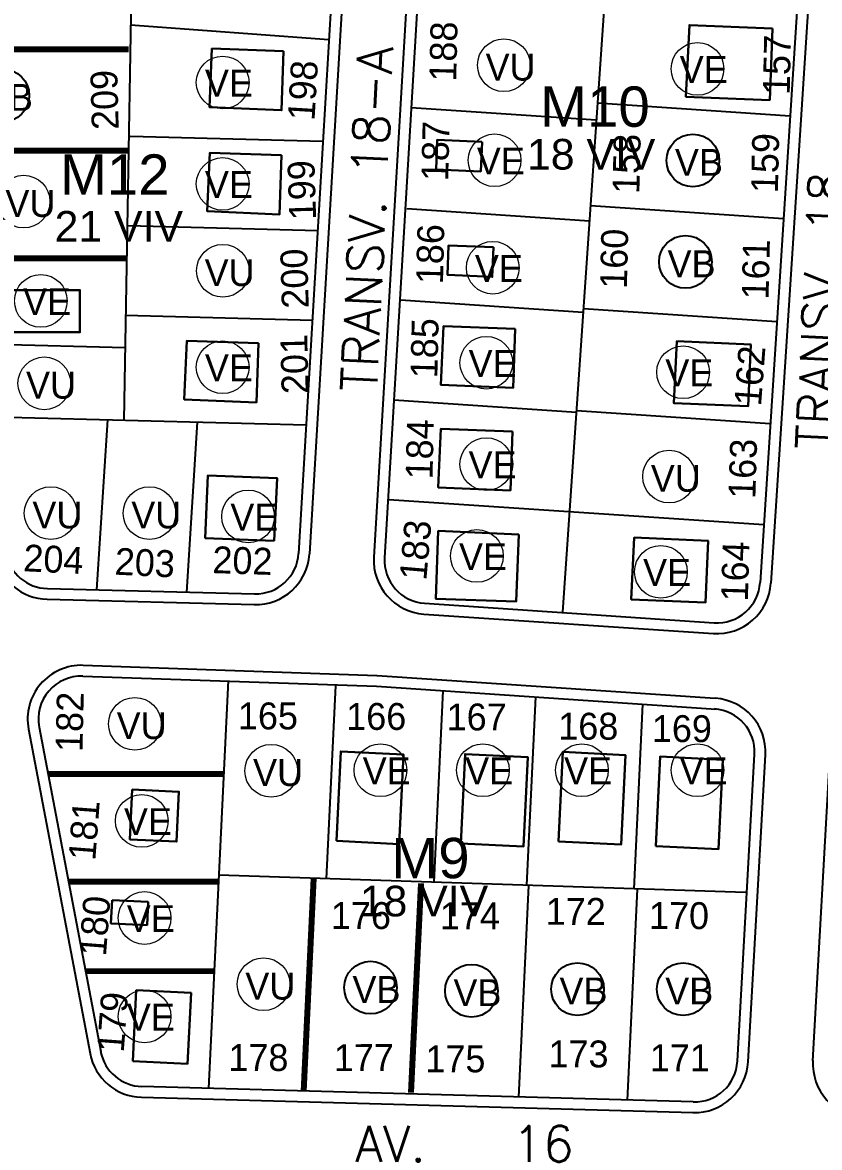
# Model space of a CAD drawing. Extents: x 472704 to 474638, y 1059265 to 1060325.
# Drawn here: x 473863.2 to 473952.1, y 1059509.7 to 1059635.2 of the extents above; entities that cross this region are included whole.
import ezdxf

# ---------------------------------------------------------------- set-up
doc = ezdxf.new("R2010")
doc.units = 0
doc.header["$LTSCALE"] = 0.4
doc.header["$MEASUREMENT"] = 0
for name, color, linetype in [('A-VIA-N', 7, 'CONTINUOUS'), ('BIFAMILIARES', 6, 'CONTINUOUS'), ('MANZANAS', 5, 'CONTINUOUS'), ('NumeroPropu', 6, 'CONTINUOUS'), ('PARCELASPEOPUESTAS', 3, 'CONTINUOUS'), ('PRIVADO', 3, 'CONTINUOUS'), ('TipoVivienda', 7, 'CONTINUOUS'), ('UNIFAMILIAR', 5, 'CONTINUOUS')]:
    doc.layers.add(name, color=color, linetype=linetype)
doc.layers.add('CALLES', color=140, linetype='CONTINUOUS', lineweight=40)
doc.layers.add('CASA', color=31, linetype='CONTINUOUS', lineweight=30)
doc.styles.add('ARIAL', font='arial.ttf')
doc.styles.add('Numeros Parcelas', font='', dxfattribs={"height": 3})
doc.styles.get("Standard").update_dxf_attribs({"font": 'romans.shx'})
doc.styles.add('TipoVivienda', font='', dxfattribs={"height": 3})
doc.styles.get('Numeros Parcelas').set_extended_font_data('AvantGarde Bk BT')
doc.styles.get('TipoVivienda').set_extended_font_data('AvantGarde Bk BT')

msp = doc.modelspace()

# ---------------------------------------------------------------- linework, layer by layer
at = {"layer": 'A-VIA-N'}
for p, q in [((473900.15, 1059659.49), (473895.21, 1059575.9)), ((473907.33, 1059658.97), (473902.4, 1059575.54)), ((473952.07, 1059656.14), (473946.68, 1059572.63)), ((473865.96, 1059570.85), (473889.07, 1059570.25)), ((473907.99, 1059569.2), (473940.29, 1059567.03)), ((473869.99, 1059563.48), (473902.72, 1059562.34)), ((473902.76, 1059562.34), (473940.48, 1059559.8)), ((473863.89, 1059556.36), (473870.76, 1059520.16)), ((473944.15, 1059519.24), (473946.07, 1059553.48)), ((473951.37, 1059519.37), (473953.34, 1059554.45)), ((473938, 1059513.57), (473876.48, 1059515.28))]:
    msp.add_line(p, q, dxfattribs=at)
for centre, start, end in [((473889.22, 1059576.25), 268.5296, 356.6218), ((473866.11, 1059576.84), 190.7419, 268.5296), ((473908.39, 1059575.19), 176.6218, 266.1543), ((473940.69, 1059573.02), 266.1543, 356.3063), ((473869.78, 1059557.48), 88.0084, 190.7419), ((473940.08, 1059553.82), 356.7944, 86.1543), ((473876.65, 1059521.28), 190.7419, 268.41), ((473938.16, 1059519.57), 268.41, 356.7944), ((473957.36, 1059519.04), 176.7944, 268.41)]:
    msp.add_arc(centre, 6, start, end, dxfattribs=at)
at = {"layer": 'BIFAMILIARES', "linetype": 'Continuous'}
for centre in [(473861.03, 1059627.05), (473937.99, 1059619.8), (473937.16, 1059608.49), (473902.03, 1059527.52), (473913.29, 1059527.17), (473925.12, 1059527.35), (473936.91, 1059527.35)]:
    msp.add_circle(centre, 2.94, dxfattribs=at)
at = {"layer": 'CASA'}
msp.add_line((473875.53, 1059519.31), (473881.63, 1059519.02), dxfattribs=at)
for points in [[(473946.88, 1059634.52), (473946.55, 1059626.53), (473937.21, 1059626.92), (473937.59, 1059634.91)], [(473861.66, 1059605.34), (473869.62, 1059605.34), (473869.62, 1059600.64), (473861.66, 1059600.64)], [(473898.23, 1059543.88), (473905.22, 1059543.54), (473905.7, 1059553.53), (473898.71, 1059553.87)], [(473912.1, 1059543.59), (473919.09, 1059543.26), (473919.57, 1059553.24), (473912.58, 1059553.58)], [(473922.99, 1059543.82), (473929.98, 1059543.48), (473930.46, 1059553.47), (473923.47, 1059553.81)], [(473933.84, 1059543.3), (473940.84, 1059542.96), (473941.31, 1059552.95), (473934.32, 1059553.29)], [(473875.45, 1059549.63), (473880.67, 1059549.38), (473880.4, 1059543.81), (473875.19, 1059544.06)], [(473873.2, 1059537.28), (473877.23, 1059537.08), (473877.11, 1059534.5), (473873.08, 1059534.69)]]:
    msp.add_lwpolyline(points, close=True, dxfattribs=at)
for points in [[(473892.34, 1059632.01), (473884.34, 1059632.28), (473884.07, 1059625.75), (473892.11, 1059625.41), (473892.34, 1059632.01)], [(473914.44, 1059621.88), (473909.45, 1059622.09), (473909.34, 1059618.79), (473914.33, 1059618.58), (473914.47, 1059621.88)], [(473892.1, 1059620.39), (473884.11, 1059620.66), (473883.83, 1059614.13), (473891.88, 1059613.79), (473892.1, 1059620.39)], [(473915.73, 1059610.12), (473910.73, 1059610.33), (473910.62, 1059607.04), (473915.61, 1059606.82), (473915.75, 1059610.12)], [(473918.17, 1059601.03), (473910.17, 1059601.3), (473909.89, 1059594.77), (473917.94, 1059594.43), (473918.17, 1059601.03)], [(473889.53, 1059599.41), (473881.54, 1059599.68), (473881.26, 1059593.15), (473889.31, 1059592.81), (473889.53, 1059599.41)], [(473944.48, 1059599.28), (473936.19, 1059599.63), (473935.86, 1059592.73), (473944.15, 1059592.38), (473944.44, 1059599.28)], [(473917.86, 1059589.58), (473909.87, 1059589.85), (473909.59, 1059583.33), (473917.64, 1059582.99), (473917.86, 1059589.58)], [(473891.29, 1059577.35), (473891.63, 1059584.34), (473883.89, 1059584.67), (473883.6, 1059577.67), (473891.29, 1059577.35)], [(473918.58, 1059578.09), (473918.26, 1059570.59), (473909.33, 1059570.89), (473909.59, 1059578.47), (473918.58, 1059578.09)], [(473939.74, 1059577.38), (473931.44, 1059577.73), (473931.11, 1059570.84), (473939.41, 1059570.49), (473939.7, 1059577.38)], [(473881.63, 1059518.98), (473882.01, 1059526.94), (473875.91, 1059527.23), (473875.53, 1059519.31)]]:
    msp.add_lwpolyline(points, dxfattribs=at)
at = {"layer": 'PARCELASPEOPUESTAS'}
for p, q in [((473923.47, 1059569.4), (473929.87, 1059662.37)), ((473898.95, 1059659.56), (473894.01, 1059575.97)), ((473908.53, 1059658.9), (473903.6, 1059575.47)), ((473950.87, 1059656.21), (473945.48, 1059572.71)), ((473875.44, 1059644.89), (473874.53, 1059590.83)), ((473897.4, 1059633.27), (473875.27, 1059634.88)), ((473927.33, 1059626.23), (473948.84, 1059624.79)), ((473906.57, 1059625.73), (473927.2, 1059624.34)), ((473875.24, 1059622.52), (473896.73, 1059621.97)), ((473906.08, 1059614.43), (473926.44, 1059613.06)), ((473926.56, 1059614.76), (473948.1, 1059613.31)), ((473874.98, 1059612.53), (473896.14, 1059611.99)), ((473905.39, 1059604.26), (473925.76, 1059602.89)), ((473874.72, 1059602.53), (473895.55, 1059602)), ((473925.79, 1059603.29), (473947.36, 1059601.84)), ((473856.95, 1059599.4), (473874.66, 1059598.94)), ((473904.64, 1059593.08), (473925.01, 1059591.71)), ((473858.49, 1059591.24), (473894.86, 1059590.31)), ((473925.02, 1059591.91), (473946.62, 1059590.46)), ((473871.52, 1059571.9), (473872.73, 1059590.88)), ((473881.53, 1059571.65), (473882.73, 1059590.62)), ((473904.08, 1059581.99), (473945.9, 1059579.18)), ((473865.99, 1059572.05), (473889.1, 1059571.45)), ((473908.07, 1059570.4), (473940.37, 1059568.23)), ((473869.95, 1059562.28), (473902.68, 1059561.14)), ((473886.14, 1059561.79), (473883.96, 1059516.27)), ((473898.12, 1059561.22), (473897.09, 1059539.66)), ((473902.68, 1059561.14), (473940.58, 1059558.59)), ((473910.11, 1059560.64), (473909.09, 1059539.28)), ((473920.42, 1059559.95), (473919.41, 1059538.94)), ((473932.38, 1059559.15), (473931.39, 1059538.55)), ((473865.07, 1059556.59), (473871.94, 1059520.38)), ((473942.95, 1059519.3), (473944.87, 1059553.55)), ((473943.84, 1059538.13), (473885.1, 1059540.05)), ((473919.65, 1059538.92), (473918.52, 1059515.31)), ((473931.78, 1059538.5), (473930.65, 1059514.95))]:
    msp.add_line(p, q, dxfattribs=at)
at = {"layer": 'PARCELASPEOPUESTAS', "lineweight": 80}
for p, q in [((473875.04, 1059632.17), (473850.73, 1059632.17)), ((473875.04, 1059620.86), (473852.87, 1059620.86)), ((473874.83, 1059608.86), (473855.15, 1059608.86)), ((473885.64, 1059551.32), (473866.07, 1059551.32)), ((473895.66, 1059539.69), (473894.54, 1059515.98)), ((473885.06, 1059539.34), (473868.34, 1059539.32)), ((473907.65, 1059539.12), (473906.53, 1059515.82)), ((473884.59, 1059529.37), (473870.24, 1059529.32))]:
    msp.add_line(p, q, dxfattribs=at)
at = {"layer": 'PARCELASPEOPUESTAS'}
for centre, start, end in [((473866.11, 1059576.84), 190.7419, 268.5296), ((473889.22, 1059576.25), 268.5296, 356.6218), ((473908.39, 1059575.19), 176.6218, 266.1543), ((473940.69, 1059573.02), 266.1543, 356.3063), ((473869.78, 1059557.48), 88.0084, 190.7419), ((473940.08, 1059553.82), 356.7944, 86.1543), ((473876.65, 1059521.28), 190.7419, 268.41), ((473938.16, 1059519.57), 268.41, 356.7944)]:
    msp.add_arc(centre, 4.8, start, end, dxfattribs=at)
at = {"layer": 'PRIVADO'}
msp.add_line((473938.03, 1059514.77), (473876.52, 1059516.48), dxfattribs=at)
at = {"layer": 'TipoVivienda', "linetype": 'Continuous', "lineweight": 20}
for centre in [(473938.5, 1059630.02), (473885.54, 1059628.5), (473915.87, 1059619.82), (473885.54, 1059617.18), (473915.66, 1059607.84), (473865.26, 1059604.13), (473914.95, 1059597.24), (473885.54, 1059596.74), (473936.9, 1059596.17), (473914.95, 1059585.93), (473888.38, 1059580.09), (473913.89, 1059575.68), (473934.42, 1059573.91), (473903.14, 1059551.77), (473914.56, 1059551.77), (473925.61, 1059551.77), (473938.5, 1059551.77), (473876.52, 1059546.12), (473876.83, 1059535.29), (473876.83, 1059524.31)]:
    msp.add_circle(centre, 2.94, dxfattribs=at)
at = {"layer": 'UNIFAMILIAR', "linetype": 'Continuous', "lineweight": 20}
for centre in [(473916.91, 1059630.43), (473863.34, 1059615.21), (473885.57, 1059607.5), (473865.65, 1059594.94), (473935.33, 1059584.54), (473866.36, 1059580.46), (473877.38, 1059580.46), (473875.75, 1059556.95), (473890.96, 1059551.71), (473890.1, 1059527.9)]:
    msp.add_circle(centre, 2.94, dxfattribs=at)

# ---------------------------------------------------------------- texts
at = {"layer": 'CALLES', "linetype": 'Continuous'}
for s, p in [('TRANSV. 18-A', (473902.73, 1059593.92)), ('TRANSV. 18', (473953.48, 1059587.47))]:
    msp.add_text(s, height=4, rotation=87.2836, dxfattribs=at).set_placement(p)
msp.add_text('AV.   16', height=4, dxfattribs=at).set_placement((473900.32, 1059508.09))
at = {"layer": 'MANZANAS', "linetype": 'Continuous', "style": 'ARIAL'}
for s, height, p in [('M10', 4.5, (473920.95, 1059623.56)), ('18 VIV', 3.416, (473919.48, 1059618.79)), ('M12', 4.5, (473867.39, 1059615.98)), ('21 VIV', 3.416, (473866.8, 1059610.75)), ('M9', 4.5, (473904.35, 1059539.73)), ('18 VIV', 3.416, (473900.83, 1059535.47))]:
    msp.add_text(s, height=height, dxfattribs=at).set_placement(p)
at = {"layer": 'NumeroPropu', "linetype": 'Continuous', "lineweight": 20, "style": 'Numeros Parcelas'}
for s, rotation, p in [('188', 88.6338, (473911.58, 1059628.58)), ('157', 88.6338, (473948.78, 1059627.08)), ('198', 86.5743, (473895.78, 1059624.19)), ('209', 91.4759, (473873.95, 1059623.25)), ('187', 88.6338, (473910.69, 1059617.47)), ('158', 88.6338, (473932.01, 1059616.05)), ('159', 88.6338, (473947.46, 1059616.13)), ('199', 91.7667, (473895.97, 1059613.19)), ('186', 88.6338, (473910.11, 1059605.98)), ('160', 88.6338, (473930.62, 1059605.46)), ('200', 91.6594, (473895.15, 1059603.32)), ('161', 88.6338, (473946.42, 1059604.27)), ('185', 88.6338, (473909.48, 1059595.48)), ('201', 91.4308, (473895.13, 1059593.78)), ('162', 85.67, (473945.58, 1059592.33)), ('184', 88.6338, (473908.94, 1059584.2)), ('163', 88.2759, (473944.95, 1059582.02)), ('183', 84.9802, (473908.25, 1059572.88)), ('164', 88.2759, (473944.11, 1059570.58)), ('204', 357.2451, (473863.26, 1059573.98)), ('203', 357.2451, (473873.45, 1059573.6)), ('202', 358.2002, (473884.36, 1059573.77)), ('182', 88.6338, (473869.9, 1059553.79)), ('165', 359.9215, (473887.24, 1059556.34)), ('166', 359.9215, (473899.32, 1059556.28)), ('167', 359.9215, (473910.52, 1059556.22)), ('168', 359.9215, (473922.97, 1059555.19)), ('169', 359.9215, (473933.41, 1059554.92)), ('181', 85.67, (473871.33, 1059541.63)), ('180', 85.67, (473872.52, 1059530.96)), ('176', 359.9215, (473897.61, 1059534.07)), ('174', 359.9215, (473909.77, 1059534.03)), ('172', 359.9215, (473921.57, 1059534.53)), ('170', 359.9215, (473933.09, 1059534.06)), ('179', 85.67, (473874.5, 1059520.23)), ('178', 359.9215, (473886.18, 1059518.23)), ('177', 0.2488, (473897.94, 1059518.2)), ('175', 359.9215, (473908.15, 1059518.08)), ('173', 359.9215, (473921.88, 1059518.63)), ('171', 359.9215, (473933.18, 1059518.2))]:
    msp.add_text(s, height=3, rotation=rotation, dxfattribs=at).set_placement(p)
at = {"layer": 'TipoVivienda', "linetype": 'Continuous', "lineweight": 20, "style": 'TipoVivienda'}
for s, p in [('VU', (473914.87, 1059628.72)), ('VE', (473936.52, 1059628.45)), ('VE', (473883.56, 1059626.93)), ('VB', (473859.02, 1059625.34)), ('VE', (473913.89, 1059618.24)), ('VB', (473935.98, 1059618.09)), ('VE', (473883.56, 1059615.61)), ('VU', (473861.31, 1059613.5)), ('VB', (473935.16, 1059606.78)), ('VU', (473883.53, 1059605.79)), ('VE', (473913.67, 1059606.26)), ('VE', (473863.28, 1059602.55)), ('VE', (473912.97, 1059595.66)), ('VE', (473883.56, 1059595.17)), ('VE', (473934.91, 1059594.6)), ('VU', (473863.61, 1059593.23)), ('VE', (473912.97, 1059584.35)), ('VU', (473933.29, 1059582.84)), ('VU', (473864.32, 1059578.75)), ('VU', (473875.35, 1059578.75)), ('VE', (473886.4, 1059578.52)), ('VE', (473911.9, 1059574.1)), ('VE', (473932.43, 1059572.34)), ('VU', (473873.72, 1059555.25)), ('VU', (473888.93, 1059550.01)), ('VE', (473901.16, 1059550.2)), ('VE', (473912.58, 1059550.2)), ('VE', (473923.62, 1059550.2)), ('VE', (473936.51, 1059550.2)), ('VE', (473874.53, 1059544.54)), ('VE', (473874.85, 1059533.72)), ('VU', (473888.07, 1059526.19)), ('VB', (473900.02, 1059525.81)), ('VB', (473911.28, 1059525.46)), ('VB', (473923.11, 1059525.65)), ('VB', (473934.9, 1059525.65)), ('VE', (473874.85, 1059522.73))]:
    msp.add_text(s, height=3, dxfattribs=at).set_placement(p)

doc.saveas('drawing.dxf')
